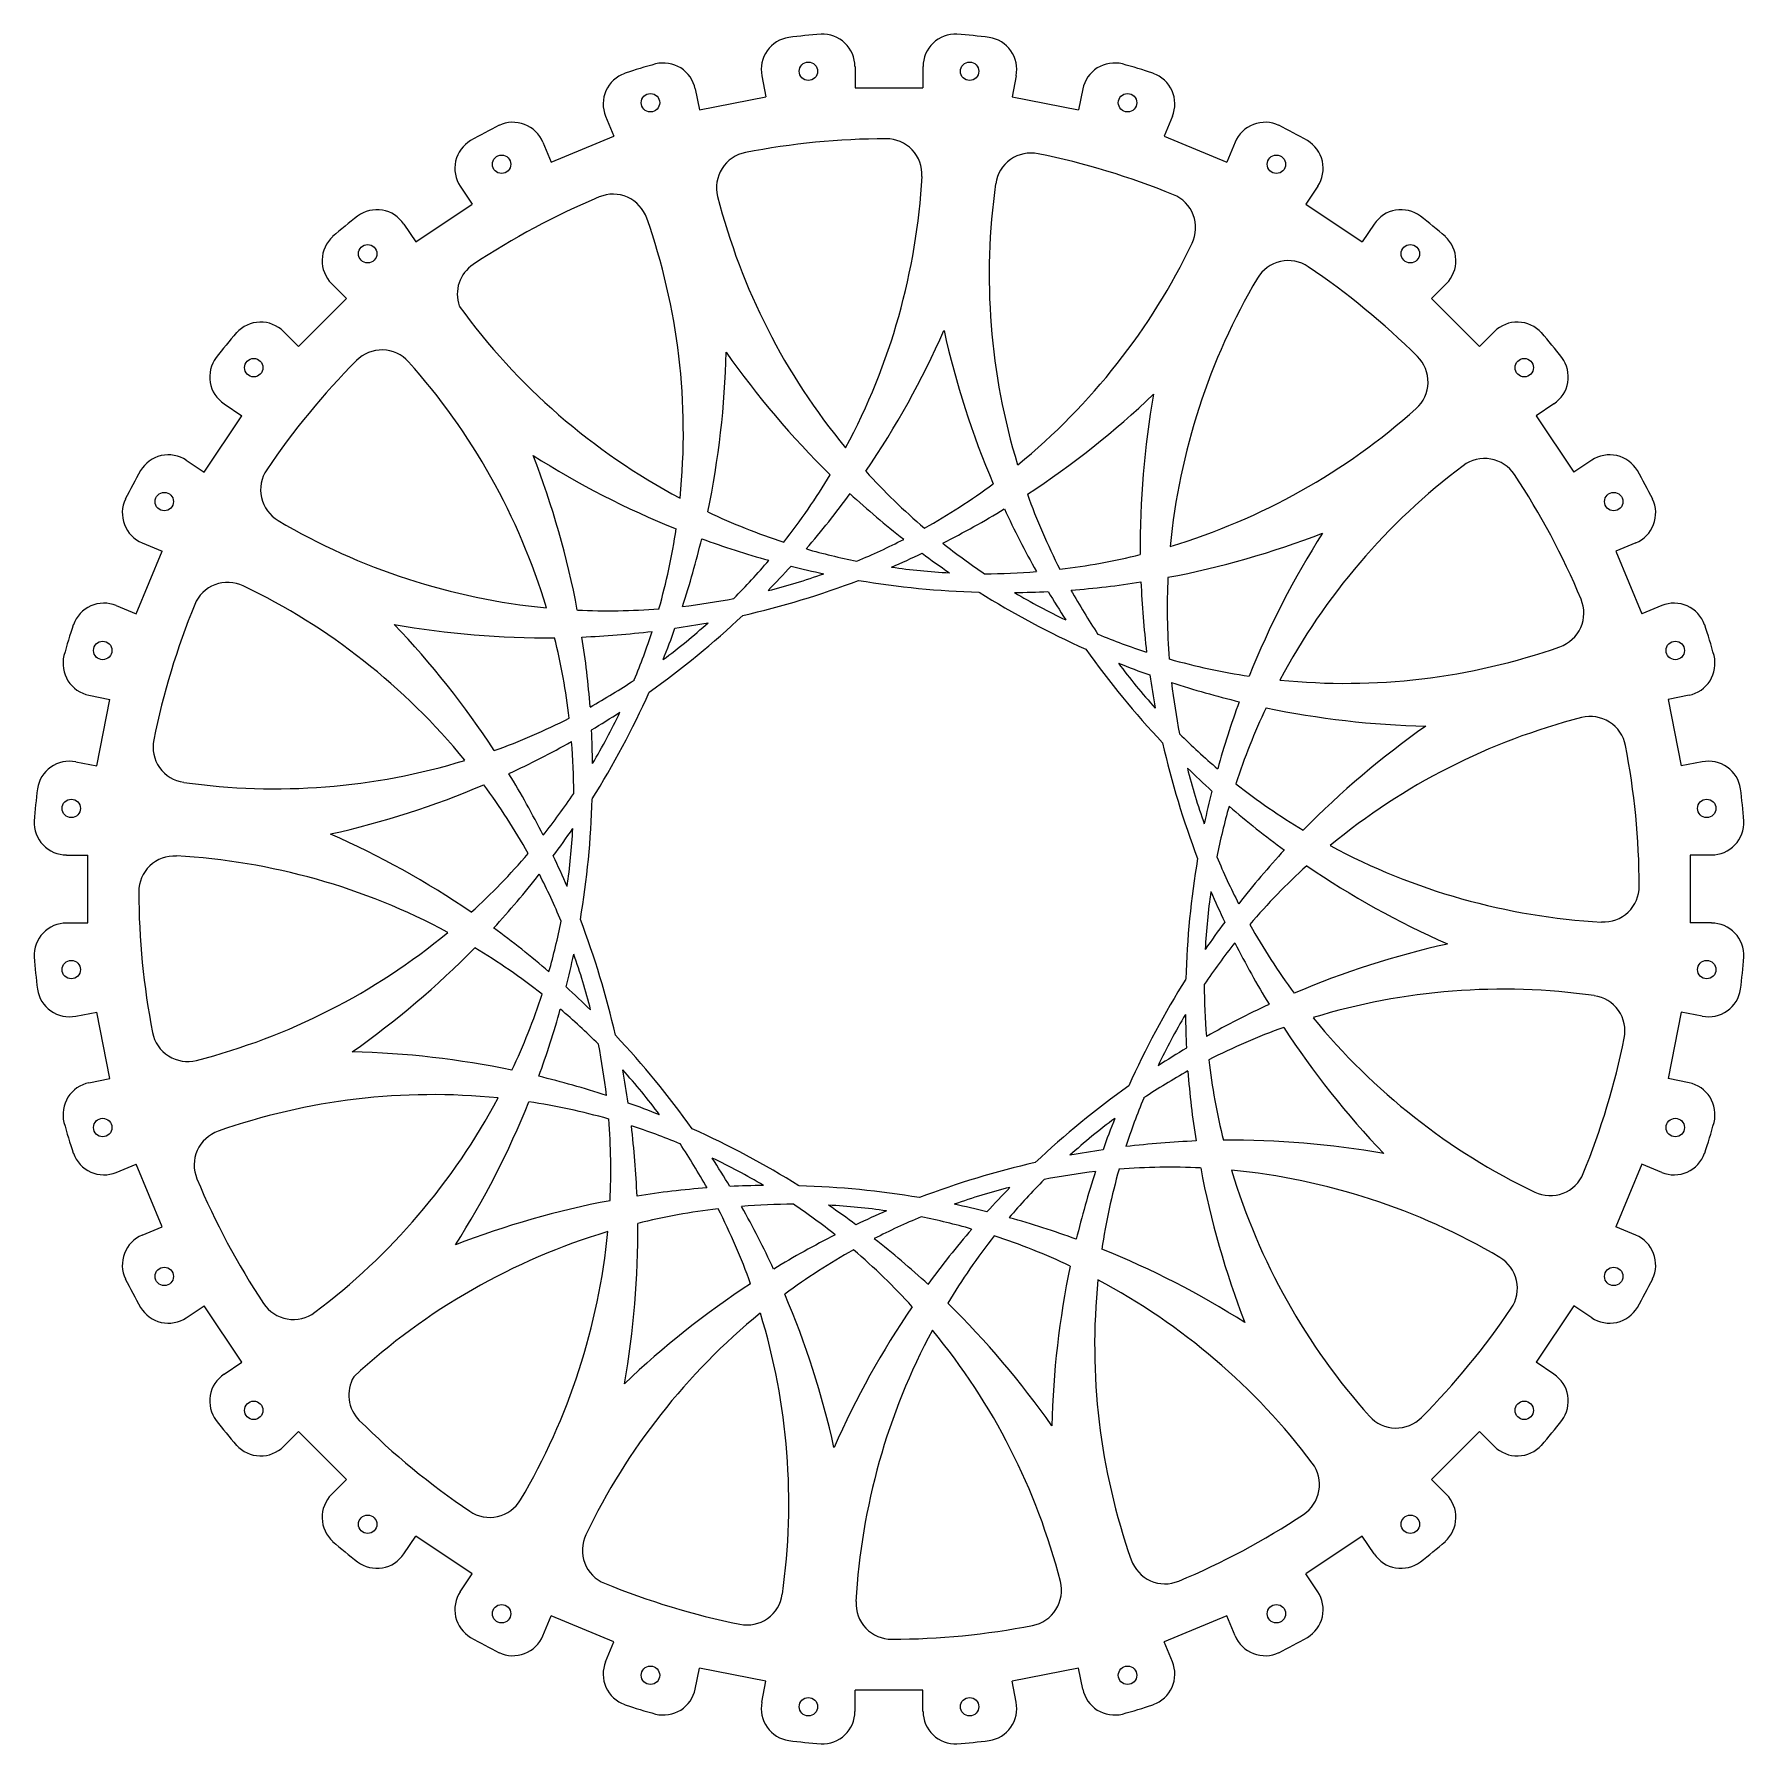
# Model space of a CAD drawing. Header units: inches. Extents: x -6 to 6, y -6 to 6.
import ezdxf

# ---------------------------------------------------------------- set-up
doc = ezdxf.new("R2010")
doc.units = ezdxf.units.IN
doc.header["$MEASUREMENT"] = 0

msp = doc.modelspace()

# ---------------------------------------------------------------- linework, layer by layer
at = {"color": 7, "linetype": 'Continuous', "lineweight": 15}
for p, q in [((-0.237, 5.755), (-0.237, 5.605)), ((0.237, 5.755), (0.237, 5.605)), ((-0.89, 5.691), (-0.861, 5.544)), ((0.89, 5.691), (0.861, 5.544)), ((-1.356, 5.598), (-1.326, 5.451)), ((-1.326, 5.451), (-0.861, 5.544)), ((-0.237, 5.605), (0.237, 5.605)), ((0.861, 5.544), (1.326, 5.451)), ((1.356, 5.598), (1.326, 5.451)), ((-1.983, 5.408), (-1.926, 5.269)), ((1.983, 5.408), (1.926, 5.269)), ((-2.364, 5.087), (-1.926, 5.269)), ((1.926, 5.269), (2.364, 5.087)), ((-2.422, 5.226), (-2.364, 5.087)), ((2.422, 5.226), (2.364, 5.087)), ((-3, 4.917), (-2.916, 4.792)), ((3, 4.917), (2.916, 4.792)), ((-3.311, 4.528), (-2.916, 4.792)), ((2.916, 4.792), (3.311, 4.528)), ((-3.395, 4.653), (-3.311, 4.528)), ((3.395, 4.653), (3.311, 4.528)), ((-3.901, 4.237), (-3.795, 4.131)), ((3.901, 4.237), (3.795, 4.131)), ((-4.131, 3.795), (-3.795, 4.131)), ((3.795, 4.131), (4.131, 3.795)), ((-4.237, 3.901), (-4.131, 3.795)), ((4.237, 3.901), (4.131, 3.795)), ((-4.653, 3.395), (-4.528, 3.311)), ((4.653, 3.395), (4.528, 3.311)), ((-4.792, 2.916), (-4.528, 3.311)), ((4.528, 3.311), (4.792, 2.916)), ((-4.917, 3), (-4.792, 2.916)), ((4.917, 3), (4.792, 2.916)), ((-5.226, 2.422), (-5.087, 2.364)), ((5.226, 2.422), (5.087, 2.364)), ((-5.269, 1.926), (-5.087, 2.364)), ((5.087, 2.364), (5.269, 1.926)), ((-5.408, 1.983), (-5.269, 1.926)), ((5.408, 1.983), (5.269, 1.926)), ((-5.598, 1.356), (-5.451, 1.326)), ((-5.544, 0.861), (-5.451, 1.326)), ((5.598, 1.356), (5.451, 1.326)), ((5.451, 1.326), (5.544, 0.861)), ((-5.691, 0.89), (-5.544, 0.861)), ((5.691, 0.89), (5.544, 0.861)), ((-5.755, 0.237), (-5.605, 0.237)), ((-5.605, -0.237), (-5.605, 0.237)), ((5.755, 0.237), (5.605, 0.237)), ((5.605, 0.237), (5.605, -0.237)), ((-5.755, -0.237), (-5.605, -0.237)), ((5.755, -0.237), (5.605, -0.237)), ((-5.691, -0.89), (-5.544, -0.861)), ((-5.451, -1.326), (-5.544, -0.861)), ((5.544, -0.861), (5.451, -1.326)), ((5.691, -0.89), (5.544, -0.861)), ((-5.598, -1.356), (-5.451, -1.326)), ((5.598, -1.356), (5.451, -1.326)), ((-5.408, -1.983), (-5.269, -1.926)), ((-5.087, -2.364), (-5.269, -1.926)), ((5.269, -1.926), (5.087, -2.364)), ((5.408, -1.983), (5.269, -1.926)), ((-5.226, -2.422), (-5.087, -2.364)), ((5.226, -2.422), (5.087, -2.364)), ((-4.917, -3), (-4.792, -2.916)), ((-4.528, -3.311), (-4.792, -2.916)), ((4.792, -2.916), (4.528, -3.311)), ((4.917, -3), (4.792, -2.916)), ((-4.653, -3.395), (-4.528, -3.311)), ((4.653, -3.395), (4.528, -3.311)), ((-4.237, -3.901), (-4.131, -3.795)), ((-3.795, -4.131), (-4.131, -3.795)), ((4.131, -3.795), (3.795, -4.131)), ((4.237, -3.901), (4.131, -3.795)), ((-3.901, -4.237), (-3.795, -4.131)), ((3.901, -4.237), (3.795, -4.131)), ((-3.395, -4.653), (-3.311, -4.528)), ((-2.916, -4.792), (-3.311, -4.528)), ((3.311, -4.528), (2.916, -4.792)), ((3.395, -4.653), (3.311, -4.528)), ((-3, -4.917), (-2.916, -4.792)), ((3, -4.917), (2.916, -4.792)), ((-2.422, -5.226), (-2.364, -5.087)), ((-1.926, -5.269), (-2.364, -5.087)), ((2.364, -5.087), (1.926, -5.269)), ((2.422, -5.226), (2.364, -5.087)), ((-1.983, -5.408), (-1.926, -5.269)), ((1.983, -5.408), (1.926, -5.269)), ((-1.356, -5.598), (-1.326, -5.451)), ((-0.861, -5.544), (-1.326, -5.451)), ((1.326, -5.451), (0.861, -5.544)), ((1.356, -5.598), (1.326, -5.451)), ((-0.89, -5.691), (-0.861, -5.544)), ((0.237, -5.605), (-0.237, -5.605)), ((-0.237, -5.755), (-0.237, -5.605)), ((0.237, -5.755), (0.237, -5.605)), ((0.89, -5.691), (0.861, -5.544))]:
    msp.add_line(p, q, dxfattribs=at)
for centre in [(-0.564, 5.722), (0.564, 5.722), (-1.669, 5.502), (1.669, 5.502), (-2.711, 5.071), (2.711, 5.071), (-3.648, 4.445), (3.648, 4.445), (-4.445, 3.648), (4.445, 3.648), (-5.071, 2.711), (5.071, 2.711), (-5.502, 1.669), (5.502, 1.669), (-5.722, 0.564), (5.722, 0.564), (-5.722, -0.564), (5.722, -0.564), (-5.502, -1.669), (5.502, -1.669), (-5.071, -2.711), (5.071, -2.711), (-4.445, -3.648), (4.445, -3.648), (-3.648, -4.445), (3.648, -4.445), (-2.711, -5.071), (2.711, -5.071), (-1.669, -5.502), (1.669, -5.502), (-0.564, -5.722), (0.564, -5.722)]:
    msp.add_circle(centre, 0.0645, dxfattribs=at)
for centre, radius, start, end in [((-0.668, 5.735), 0.226, 98.2657, 191.25), ((0, 0), 6, 94.5474, 96.7026), ((-0.464, 5.755), 0.226, 0, 92.9843), ((0.464, 5.755), 0.226, 87.0157, 180), ((0, 0), 6, 83.2974, 85.4526), ((0.668, 5.735), 0.226, 348.75, 81.7343), ((0, 0), 6, 105.7974, 107.9526), ((-1.578, 5.554), 0.226, 11.25, 104.2343), ((1.578, 5.554), 0.226, 75.7657, 168.75), ((0, 0), 6, 72.0474, 74.2026), ((-1.774, 5.494), 0.226, 109.5157, 202.5), ((1.774, 5.494), 0.226, 337.5, 70.4843), ((0, 0), 6, 117.0474, 119.2026), ((-2.631, 5.139), 0.226, 22.5, 115.4843), ((2.631, 5.139), 0.226, 64.5157, 157.5), ((0, 0), 6, 60.7974, 62.9526), ((-2.812, 5.043), 0.226, 120.7657, 213.75), ((-0.957, 4.908), 0.25, 101.0321, 194.4113), ((0, 0), 5.25, 90.2179, 101.0321), ((-0.019, 5), 0.25, 356.8387, 90.2179), ((0.994, 4.9), 0.25, 78.5321, 171.9113), ((0, 0), 5.25, 67.7179, 78.5321), ((2.812, 5.043), 0.226, 326.25, 59.2343), ((-4.297, 5.236), 4.535, 331.7118, 356.8387), ((5.236, 4.297), 4.535, 171.9113, 197.0382), ((0, 0), 5.25, 112.7179, 123.6603), ((-1.931, 4.612), 0.25, 19.3387, 112.7179), ((3.193, 5.974), 4.535, 194.4113, 219.5382), ((1.896, 4.627), 0.25, 334.3387, 67.7179), ((0, 0), 6, 128.2974, 130.4526), ((-3.583, 4.527), 0.226, 33.75, 126.7343), ((-5.974, 3.193), 4.535, 354.2118, 19.3387), ((3.583, 4.527), 0.226, 53.2657, 146.25), ((0, 0), 6, 49.5474, 51.7026), ((-3.741, 4.397), 0.226, 132.0157, 225), ((3.741, 4.397), 0.226, 315, 47.9843), ((-1.966, 6.482), 4.535, 309.2118, 334.3387), ((-2.771, 4.162), 0.25, 123.6603, 199.2256), ((2.794, 4.147), 0.25, 56.0321, 149.4113), ((0, 0), 5.25, 45.2179, 56.0321), ((6.482, 1.966), 4.535, 149.4113, 174.5382), ((0.664, 6.741), 4.535, 215.9435, 242.0382), ((-4.397, 3.741), 0.226, 45, 137.9843), ((4.397, 3.741), 0.226, 42.0157, 135), ((0, 0), 6, 139.5474, 141.7026), ((-5.245, 6.391), 6.153, 325.6974, 336.1896), ((6.391, 5.245), 6.153, 192.5604, 203.0526), ((0, 0), 6, 38.2974, 40.4526), ((-4.527, 3.583), 0.226, 143.2657, 236.25), ((-3.549, 3.522), 0.25, 41.8387, 135.2179), ((-7.291, 3.897), 6.153, 348.1974, 358.6896), ((3.897, 7.291), 6.153, 215.0604, 225.5526), ((3.522, 3.549), 0.25, 311.8387, 45.2179), ((4.527, 3.583), 0.226, 303.75, 36.7343), ((0, 0), 5.25, 135.2179, 146.0321), ((-6.741, 0.664), 4.535, 16.7118, 41.8387), ((-2.4, 7.911), 6.153, 303.1974, 313.6896), ((7.911, 2.4), 6.153, 170.0604, 180.5526), ((0.664, 6.741), 4.535, 286.7118, 311.8387), ((-5.043, 2.812), 0.226, 56.25, 149.2343), ((0.81, 8.227), 6.153, 237.5604, 248.0526), ((-8.227, 0.81), 6.153, 10.6974, 21.1896), ((4.168, 2.762), 0.25, 33.5321, 126.9113), ((5.043, 2.812), 0.226, 30.7657, 123.75), ((0, 0), 6, 150.7974, 152.9526), ((-4.147, 2.794), 0.25, 146.0321, 239.4113), ((-4.297, 5.236), 4.535, 321.7392, 328.9654), ((3.193, 5.974), 4.535, 222.2846, 229.5108), ((6.741, -0.664), 4.535, 126.9113, 152.0382), ((0, 0), 5.25, 22.7179, 33.5321), ((0, 0), 6, 27.0474, 29.2026), ((-5.245, 6.391), 6.153, 319.3212, 323.9089), ((3.897, 7.291), 6.153, 227.3411, 231.9288), ((-1.966, 6.482), 4.535, 299.2392, 306.4654), ((5.236, 4.297), 4.535, 199.7846, 207.0108), ((-5.139, 2.631), 0.226, 154.5157, 247.5), ((0.664, 6.741), 4.535, 244.7846, 252.0108), ((-2.4, 7.911), 6.153, 296.8212, 301.4089), ((6.391, 5.245), 6.153, 204.8411, 209.4288), ((5.139, 2.631), 0.226, 292.5, 25.4843), ((-1.966, 6.482), 4.535, 239.4113, 264.5382), ((-5.974, 3.193), 4.535, 344.2392, 351.4654), ((-7.291, 3.897), 6.153, 341.8212, 346.4089), ((0.81, 8.227), 6.153, 249.8411, 254.4288), ((-1.966, 6.482), 4.535, 292.5678, 297.1483), ((3.193, 5.974), 4.535, 231.6017, 236.1822), ((0.81, 8.227), 6.153, 280.6974, 291.1896), ((8.227, -0.81), 6.153, 147.5604, 158.0526), ((-4.297, 5.236), 4.535, 315.0678, 319.6483), ((0.664, 6.741), 4.535, 254.1017, 258.6822), ((-2.4, 7.911), 6.153, 293.1319, 295.3166), ((3.897, 7.291), 6.153, 233.4334, 235.6181), ((0.664, 6.741), 4.535, 276.7392, 283.9654), ((-2.4, 7.911), 6.153, 282.9292, 290.8208), ((-5.245, 6.391), 6.153, 315.6319, 317.8166), ((-1.966, 6.482), 4.535, 284.3032, 289.4468), ((0.81, 8.227), 6.153, 255.9334, 258.1181), ((0.81, 8.227), 6.153, 260.4292, 268.3208), ((0.664, 6.741), 4.535, 261.8032, 266.9468), ((0.664, 6.741), 4.535, 270.0678, 274.6483), ((6.482, 1.966), 4.535, 177.2846, 184.5108), ((-4.627, 1.896), 0.25, 64.3387, 157.7179), ((-6.482, -1.966), 4.535, 39.2118, 64.3387), ((3.897, 7.291), 6.153, 237.9292, 245.8208), ((0.81, 8.227), 6.153, 270.6319, 272.8166), ((3.193, 5.974), 4.535, 239.3032, 244.4468), ((6.391, 5.245), 6.153, 210.9334, 213.1181), ((0.81, 8.227), 6.153, 274.3212, 278.9089), ((5.236, 4.297), 4.535, 209.1017, 213.6822), ((7.911, 2.4), 6.153, 182.3411, 186.9288), ((-5.494, 1.774), 0.226, 67.5, 160.4843), ((0, 0), 5.25, 157.7179, 168.5321), ((-1.966, 6.482), 4.535, 267.2846, 274.5108), ((-5.245, 6.391), 6.153, 305.4292, 313.3208), ((-1.966, 6.482), 4.535, 276.6017, 281.1822), ((4.612, 1.931), 0.25, 289.3387, 22.7179), ((5.494, 1.774), 0.226, 19.5157, 112.5), ((0, 0), 6, 162.0474, 164.2026), ((-7.911, -2.4), 6.153, 33.1974, 43.6896), ((-2.4, 7.911), 6.153, 260.0604, 270.5526), ((-2.4, 7.911), 6.153, 272.3411, 276.9288), ((-5.974, 3.193), 4.535, 337.5678, 342.1483), ((-4.297, 5.236), 4.535, 306.8032, 311.9468), ((-7.291, 3.897), 6.153, 338.1319, 340.3166), ((-2.4, 7.911), 6.153, 278.4334, 280.6181), ((0, 0), 6, 15.7974, 17.9526), ((-6.741, 0.664), 4.535, 6.7392, 13.9654), ((-8.227, 0.81), 6.153, 4.3212, 8.9089), ((6.391, 5.245), 6.153, 215.4292, 223.3208), ((3.193, 5.974), 4.535, 247.5678, 252.1483), ((3.193, 5.974), 4.535, 264.2118, 289.3387), ((-5.554, 1.578), 0.226, 165.7657, 258.75), ((3.897, 7.291), 6.153, 248.1319, 250.3166), ((5.236, 4.297), 4.535, 216.8032, 221.9468), ((3.193, 5.974), 4.535, 254.2392, 261.4654), ((5.554, 1.578), 0.226, 281.25, 14.2343), ((-4.297, 5.236), 4.535, 299.1017, 303.6822), ((7.911, 2.4), 6.153, 188.4334, 190.6181), ((3.897, 7.291), 6.153, 251.8212, 256.4089), ((6.482, 1.966), 4.535, 186.6017, 191.1822), ((-7.291, 3.897), 6.153, 327.9292, 335.8208), ((-5.245, 6.391), 6.153, 300.9334, 303.1181), ((-5.974, 3.193), 4.535, 329.3032, 334.4468), ((8.227, -0.81), 6.153, 159.8411, 164.4288), ((6.741, -0.664), 4.535, 154.7846, 162.0108), ((3.897, 7.291), 6.153, 258.1974, 268.6896), ((5.974, -3.193), 4.535, 104.4113, 129.5382), ((4.908, 0.957), 0.25, 11.0321, 104.4113), ((-4.297, 5.236), 4.535, 289.7846, 297.0108), ((-8.227, 0.81), 6.153, 0.6319, 2.8166), ((5.236, 4.297), 4.535, 225.0678, 229.6483), ((7.291, -3.897), 6.153, 125.0604, 135.5526), ((-4.9, 0.994), 0.25, 168.5321, 261.9113), ((-5.245, 6.391), 6.153, 294.8411, 299.4288), ((-6.741, 0.664), 4.535, 0.0678, 4.6483), ((7.911, 2.4), 6.153, 192.9292, 200.8208), ((0, 0), 5.25, 0.2179, 11.0321), ((-5.735, 0.668), 0.226, 78.75, 171.7343), ((-4.297, 5.236), 4.535, 261.9113, 287.0382), ((6.391, 5.245), 6.153, 225.6319, 227.8166), ((6.482, 1.966), 4.535, 194.3032, 199.4468), ((5.735, 0.668), 0.226, 8.2657, 101.25), ((-5.245, 6.391), 6.153, 282.5604, 293.0526), ((-6.482, -1.966), 4.535, 29.2392, 36.4654), ((-7.911, -2.4), 6.153, 26.8212, 31.4089), ((5.236, 4.297), 4.535, 231.7392, 238.9654), ((0, 0), 6, 173.2974, 175.4526), ((-5.974, 3.193), 4.535, 321.6017, 326.1822), ((-8.227, 0.81), 6.153, 350.4292, 358.3208), ((8.227, -0.81), 6.153, 165.9334, 168.1181), ((0, 0), 6, 4.5474, 6.7026), ((6.741, -0.664), 4.535, 164.1017, 168.6822), ((6.391, 5.245), 6.153, 229.3212, 233.9089), ((-5.755, 0.464), 0.226, 177.0157, 270), ((-6.391, -5.245), 6.153, 55.6974, 66.1896), ((-7.291, 3.897), 6.153, 323.4334, 325.6181), ((-6.741, 0.664), 4.535, 351.8032, 356.9468), ((5.755, 0.464), 0.226, 270, 2.9843), ((-5.974, 3.193), 4.535, 312.2846, 319.5108), ((7.291, -3.897), 6.153, 137.3411, 141.9288), ((5.236, 4.297), 4.535, 241.7118, 266.8387), ((-5, -0.019), 0.25, 86.8387, 180.2179), ((-5.236, -4.297), 4.535, 61.7118, 86.8387), ((-7.911, -2.4), 6.153, 23.1319, 25.3166), ((8.227, -0.81), 6.153, 170.4292, 178.3208), ((6.482, 1.966), 4.535, 202.5678, 207.1483), ((5.974, -3.193), 4.535, 132.2846, 139.5108), ((6.391, 5.245), 6.153, 235.6974, 246.1896), ((-7.291, 3.897), 6.153, 317.3411, 321.9288), ((-6.482, -1.966), 4.535, 22.5678, 27.1483), ((5, 0.019), 0.25, 266.8387, 0.2179), ((0, 0), 5.25, 180.2179, 191.0321), ((6.741, -0.664), 4.535, 171.8032, 176.9468), ((7.911, 2.4), 6.153, 203.1319, 205.3166), ((-5.755, -0.464), 0.226, 90, 182.9843), ((-6.741, 0.664), 4.535, 344.1017, 348.6822), ((-7.911, -2.4), 6.153, 12.9292, 20.8208), ((7.291, -3.897), 6.153, 143.4334, 145.6181), ((5.755, -0.464), 0.226, 357.0157, 90), ((-5.974, 3.193), 4.535, 284.4113, 309.5382), ((-6.391, -5.245), 6.153, 49.3212, 53.9089), ((6.482, 1.966), 4.535, 209.2392, 216.4654), ((0, 0), 6, 184.5474, 186.7026), ((-7.291, 3.897), 6.153, 305.0604, 315.5526), ((-5.236, -4.297), 4.535, 51.7392, 58.9654), ((-8.227, 0.81), 6.153, 345.9334, 348.1181), ((-6.482, -1.966), 4.535, 14.3032, 19.4468), ((5.974, -3.193), 4.535, 141.6017, 146.1822), ((7.911, 2.4), 6.153, 206.8212, 211.4089), ((5.245, -6.391), 6.153, 102.5604, 113.0526), ((0, 0), 6, 353.2974, 355.4526), ((-5.735, -0.668), 0.226, 188.2657, 281.25), ((-6.391, -5.245), 6.153, 45.6319, 47.8166), ((7.291, -3.897), 6.153, 147.9292, 155.8208), ((6.741, -0.664), 4.535, 180.0678, 184.6483), ((4.297, -5.236), 4.535, 81.9113, 107.0382), ((5.735, -0.668), 0.226, 258.75, 351.7343), ((-6.741, 0.664), 4.535, 334.7846, 342.0108), ((5.245, -6.391), 6.153, 114.8411, 119.4288), ((4.9, -0.994), 0.25, 348.5321, 81.9113), ((-8.227, 0.81), 6.153, 339.8411, 344.4288), ((-5.236, -4.297), 4.535, 45.0678, 49.6483), ((5.974, -3.193), 4.535, 149.3032, 154.4468), ((8.227, -0.81), 6.153, 180.6319, 182.8166), ((6.482, 1.966), 4.535, 219.2118, 244.3387), ((-4.908, -0.957), 0.25, 191.0321, 284.4113), ((-6.391, -5.245), 6.153, 35.4292, 43.3208), ((4.297, -5.236), 4.535, 109.7846, 117.0108), ((7.911, 2.4), 6.153, 213.1974, 223.6896), ((0, 0), 5.25, 337.7179, 348.5321), ((-3.897, -7.291), 6.153, 78.1974, 88.6896), ((-6.482, -1.966), 4.535, 6.6017, 11.1822), ((5.245, -6.391), 6.153, 120.9334, 123.1181), ((6.741, -0.664), 4.535, 186.7392, 193.9654), ((-3.897, -7.291), 6.153, 71.8212, 76.4089), ((-7.911, -2.4), 6.153, 8.4334, 10.6181), ((-5.236, -4.297), 4.535, 36.8032, 41.9468), ((4.297, -5.236), 4.535, 119.1017, 123.6822), ((8.227, -0.81), 6.153, 184.3212, 188.9089), ((-5.554, -1.578), 0.226, 101.25, 194.2343), ((5.245, -6.391), 6.153, 125.4292, 133.3208), ((5.554, -1.578), 0.226, 345.7657, 78.75), ((-3.193, -5.974), 4.535, 84.2118, 109.3387), ((-6.741, 0.664), 4.535, 306.9113, 332.0382), ((-8.227, 0.81), 6.153, 327.5604, 338.0526), ((-3.193, -5.974), 4.535, 74.2392, 81.4654), ((-3.897, -7.291), 6.153, 68.1319, 70.3166), ((5.974, -3.193), 4.535, 157.5678, 162.1483), ((0, 0), 6, 195.7974, 197.9526), ((-6.482, -1.966), 4.535, 357.2846, 4.5108), ((-3.193, -5.974), 4.535, 67.5678, 72.1483), ((-7.911, -2.4), 6.153, 2.3411, 6.9288), ((4.297, -5.236), 4.535, 126.8032, 131.9468), ((7.291, -3.897), 6.153, 158.1319, 160.3166), ((0, 0), 6, 342.0474, 344.2026), ((-4.612, -1.931), 0.25, 109.3387, 202.7179), ((-5.236, -4.297), 4.535, 29.1017, 33.6822), ((-3.897, -7.291), 6.153, 57.9292, 65.8208), ((2.4, -7.911), 6.153, 92.3411, 96.9288), ((2.4, -7.911), 6.153, 80.0604, 90.5526), ((-5.494, -1.774), 0.226, 199.5157, 292.5), ((-3.193, -5.974), 4.535, 59.3032, 64.4468), ((-6.391, -5.245), 6.153, 30.9334, 33.1181), ((2.4, -7.911), 6.153, 98.4334, 100.6181), ((5.494, -1.774), 0.226, 247.5, 340.4843), ((0, 0), 5.25, 202.7179, 213.5321), ((2.4, -7.911), 6.153, 102.9292, 110.8208), ((4.297, -5.236), 4.535, 135.0678, 139.6483), ((1.966, -6.482), 4.535, 96.6017, 101.1822), ((7.291, -3.897), 6.153, 161.8212, 166.4089), ((5.974, -3.193), 4.535, 164.2392, 171.4654), ((1.966, -6.482), 4.535, 87.2846, 94.5108), ((8.227, -0.81), 6.153, 190.6974, 201.1896), ((1.966, -6.482), 4.535, 59.4113, 84.5382), ((6.741, -0.664), 4.535, 196.7118, 221.8387), ((4.627, -1.896), 0.25, 244.3387, 337.7179), ((-0.81, -8.227), 6.153, 94.3212, 98.9089), ((-0.81, -8.227), 6.153, 90.6319, 92.8166), ((-0.81, -8.227), 6.153, 80.4292, 88.3208), ((1.966, -6.482), 4.535, 104.3032, 109.4468), ((5.245, -6.391), 6.153, 135.6319, 137.8166), ((-0.81, -8.227), 6.153, 100.6974, 111.1896), ((-0.664, -6.741), 4.535, 96.7392, 103.9654), ((-5.236, -4.297), 4.535, 19.7846, 27.0108), ((-0.664, -6.741), 4.535, 90.0678, 94.6483), ((-6.391, -5.245), 6.153, 24.8411, 29.4288), ((-3.193, -5.974), 4.535, 51.6017, 56.1822), ((-3.897, -7.291), 6.153, 53.4334, 55.6181), ((-0.664, -6.741), 4.535, 81.8032, 86.9468), ((2.4, -7.911), 6.153, 113.1319, 115.3166), ((-0.81, -8.227), 6.153, 75.9334, 78.1181), ((-7.911, -2.4), 6.153, 350.0604, 0.5526), ((1.966, -6.482), 4.535, 112.5678, 117.1483), ((-0.664, -6.741), 4.535, 74.1017, 78.6822), ((5.245, -6.391), 6.153, 139.3212, 143.9089), ((-0.81, -8.227), 6.153, 69.8411, 74.4288), ((-5.139, -2.631), 0.226, 112.5, 205.4843), ((-0.664, -6.741), 4.535, 106.7118, 132.8065), ((-6.482, -1.966), 4.535, 329.4113, 354.5382), ((2.4, -7.911), 6.153, 116.8212, 121.4089), ((-3.897, -7.291), 6.153, 47.3411, 51.9288), ((4.297, -5.236), 4.535, 141.7392, 148.9654), ((-0.664, -6.741), 4.535, 64.7846, 72.0108), ((5.139, -2.631), 0.226, 334.5157, 67.5), ((1.966, -6.482), 4.535, 119.2392, 126.4654), ((-3.193, -5.974), 4.535, 42.2846, 49.5108), ((-0.81, -8.227), 6.153, 57.5604, 68.0526), ((4.147, -2.794), 0.25, 326.0321, 59.4113), ((0, 0), 6, 207.0474, 209.2026), ((7.291, -3.897), 6.153, 168.1974, 178.6896), ((5.974, -3.193), 4.535, 174.2118, 199.3387), ((-0.664, -6.741), 4.535, 36.9113, 62.0382), ((0, 0), 6, 330.7974, 332.9526), ((2.4, -7.911), 6.153, 123.1974, 133.6896), ((-6.391, -5.245), 6.153, 12.5604, 23.0526), ((-5.043, -2.812), 0.226, 210.7657, 303.75), ((-4.168, -2.762), 0.25, 213.5321, 306.9113), ((1.966, -6.482), 4.535, 129.2118, 154.3387), ((-5.236, -4.297), 4.535, 351.9113, 17.0382), ((5.245, -6.391), 6.153, 145.6974, 156.1896), ((-3.897, -7.291), 6.153, 35.0604, 45.5526), ((0, 0), 5.25, 315.2179, 326.0321), ((5.043, -2.812), 0.226, 236.25, 329.2343), ((4.297, -5.236), 4.535, 151.7118, 176.8387), ((-3.193, -5.974), 4.535, 14.4113, 39.5382), ((-4.527, -3.583), 0.226, 123.75, 216.7343), ((-3.53, -3.541), 0.25, 149.5244, 225.0897), ((4.527, -3.583), 0.226, 323.2657, 56.25), ((3.549, -3.522), 0.25, 221.8387, 315.2179), ((0, 0), 6, 218.2974, 220.4526), ((0, 0), 5.25, 225.0897, 236.0321), ((0, 0), 6, 319.5474, 321.7026), ((-4.397, -3.741), 0.226, 222.0157, 315), ((4.397, -3.741), 0.226, 225, 317.9843), ((2.762, -4.168), 0.25, 303.5321, 36.9113), ((-3.741, -4.397), 0.226, 135, 227.9843), ((-2.794, -4.147), 0.25, 236.0321, 329.4113), ((3.741, -4.397), 0.226, 312.0157, 45), ((0, 0), 5.25, 292.7179, 303.5321), ((-1.896, -4.627), 0.25, 154.3387, 247.7179), ((0, 0), 6, 229.5474, 231.7026), ((-3.583, -4.527), 0.226, 233.2657, 326.25), ((3.583, -4.527), 0.226, 213.75, 306.7343), ((0, 0), 6, 308.2974, 310.4526), ((1.931, -4.612), 0.25, 199.3387, 292.7179), ((0, 0), 5.25, 247.7179, 258.5321), ((0.957, -4.908), 0.25, 281.0321, 14.4113), ((-2.812, -5.043), 0.226, 146.25, 239.2343), ((-0.994, -4.9), 0.25, 258.5321, 351.9113), ((0.019, -5), 0.25, 176.8387, 270.2179), ((2.812, -5.043), 0.226, 300.7657, 33.75), ((0, 0), 6, 240.7974, 242.9526), ((-2.631, -5.139), 0.226, 244.5157, 337.5), ((0, 0), 5.25, 270.2179, 281.0321), ((2.631, -5.139), 0.226, 202.5, 295.4843), ((0, 0), 6, 297.0474, 299.2026), ((-1.774, -5.494), 0.226, 157.5, 250.4843), ((1.774, -5.494), 0.226, 289.5157, 22.5), ((-1.578, -5.554), 0.226, 255.7657, 348.75), ((1.578, -5.554), 0.226, 191.25, 284.2343), ((0, 0), 6, 252.0474, 254.2026), ((-0.668, -5.735), 0.226, 168.75, 261.7343), ((0.668, -5.735), 0.226, 278.2657, 11.25), ((0, 0), 6, 285.7974, 287.9526), ((-0.464, -5.755), 0.226, 267.0157, 0), ((0.464, -5.755), 0.226, 180, 272.9843), ((0, 0), 6, 263.2974, 265.4526), ((0, 0), 6, 274.5474, 276.7026)]:
    msp.add_arc(centre, radius, start, end, dxfattribs=at)

doc.saveas('drawing.dxf')
